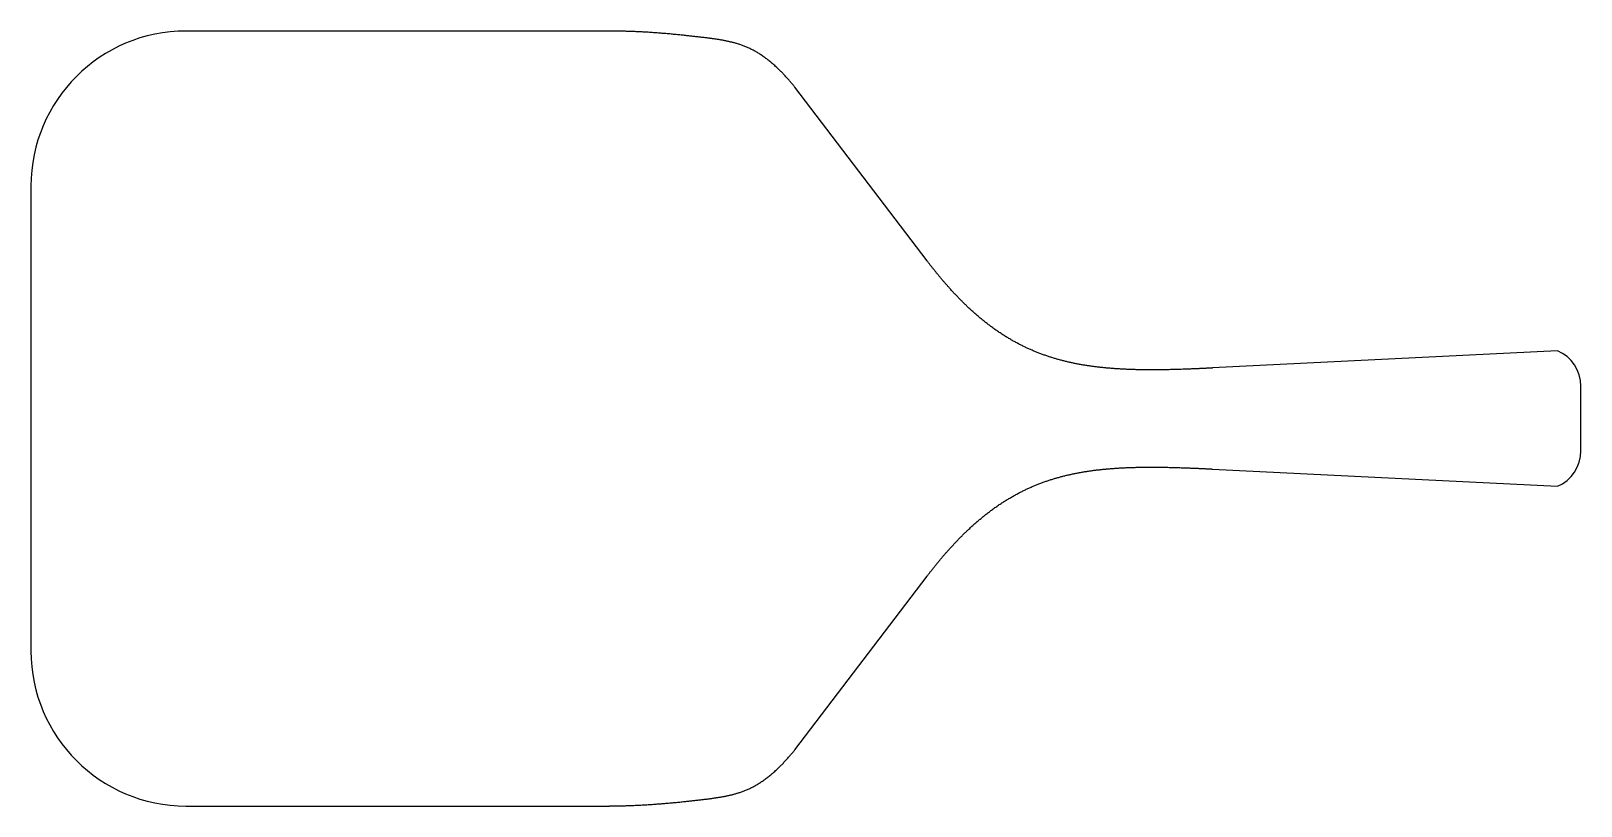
# Model space of a CAD drawing. Header units: inches. Extents: x -8.2 to 6.8, y -3.6 to 3.9.
import ezdxf

# ---------------------------------------------------------------- set-up
doc = ezdxf.new("R2010")
doc.units = ezdxf.units.IN
doc.layers.get('0').update_dxf_attribs({"linetype": 'CONTINUOUS'})

msp = doc.modelspace()

# ---------------------------------------------------------------- linework, layer by layer
for p, q in [((-2.635, 3.913), (-6.68, 3.913)), ((0.492, 1.688), (-0.788, 3.37)), ((-8.18, 2.413), (-8.18, -2.087)), ((6.593, 0.819), (3.255, 0.652)), ((6.82, -0.15), (6.82, 0.476)), ((3.255, -0.326), (6.593, -0.493)), ((-0.788, -3.044), (0.492, -1.362)), ((-6.68, -3.587), (-2.635, -3.587))]:
    msp.add_line(p, q)
for centre, radius, start, end in [((-6.68, 2.413), 1.5, 90, 180), ((6.447, 0.476), 0.373, 0, 66.9171), ((6.447, -0.15), 0.373, -66.9171, 0), ((-6.68, -2.087), 1.5, 180, 270)]:
    msp.add_arc(centre, radius, start, end)
for points in [[(-0.788, 3.37), (-0.825, 3.417), (-0.899, 3.501), (-1.004, 3.607), (-1.136, 3.706), (-1.289, 3.779), (-1.438, 3.818), (-1.59, 3.841), (-1.752, 3.859), (-1.931, 3.879), (-2.133, 3.897), (-2.317, 3.908), (-2.47, 3.912), (-2.579, 3.913), (-2.635, 3.913)], [(3.255, 0.652), (3.203, 0.649), (3.098, 0.644), (2.933, 0.637), (2.703, 0.631), (2.405, 0.635), (2.106, 0.658), (1.814, 0.71), (1.535, 0.8), (1.266, 0.934), (1.006, 1.121), (0.801, 1.316), (0.647, 1.491), (0.544, 1.62), (0.492, 1.688)], [(0.492, -1.362), (0.544, -1.294), (0.647, -1.165), (0.801, -0.99), (1.006, -0.795), (1.266, -0.608), (1.535, -0.473), (1.814, -0.383), (2.106, -0.331), (2.405, -0.308), (2.703, -0.305), (2.933, -0.311), (3.098, -0.318), (3.203, -0.323), (3.255, -0.326)], [(-2.635, -3.587), (-2.579, -3.587), (-2.47, -3.586), (-2.317, -3.581), (-2.133, -3.57), (-1.931, -3.552), (-1.752, -3.533), (-1.59, -3.514), (-1.438, -3.491), (-1.289, -3.452), (-1.136, -3.38), (-1.004, -3.28), (-0.899, -3.175), (-0.825, -3.09), (-0.788, -3.044)]]:
    msp.add_open_spline(points, degree=5)

doc.saveas('drawing.dxf')
